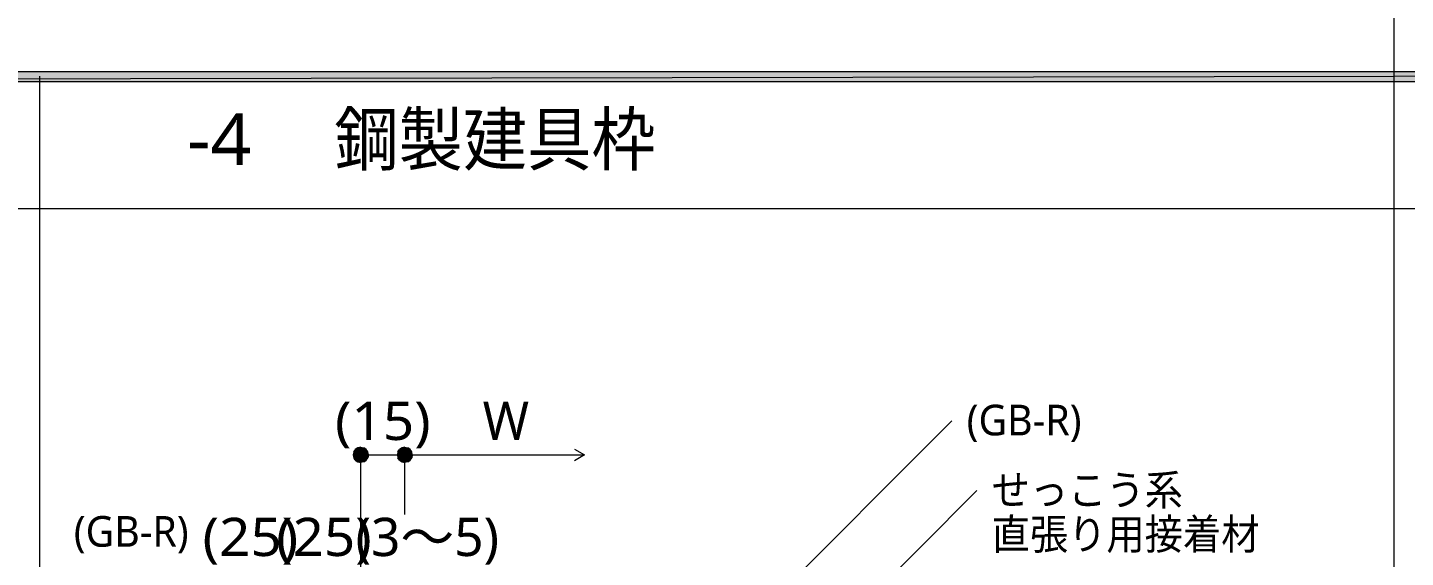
# Model space of a CAD drawing. Header units: millimetres. Extents: x 0 to 420, y 0 to 297.
# Drawn here: x 117.3 to 210.9, y 133.3 to 169.3 of the extents above; entities that cross this region are included whole.
import ezdxf
from ezdxf.enums import TextEntityAlignment as Align

# ---------------------------------------------------------------- set-up
doc = ezdxf.new("R2010")
doc.units = ezdxf.units.MM
doc.styles.add('kst32b', font='NotoSansJP-Variable.ttf')

msp = doc.modelspace()

# ---------------------------------------------------------------- hatches: boundary and pattern name
h = msp.add_hatch(color=7)
h.paths.add_polyline_path([(394.166, 165.629), (394.166, 166.328), (26.183, 165.629), (394.166, 165.629)])
h.paths.add_polyline_path([(394.166, 166.328), (26.183, 165.629), (26.183, 166.328), (394.166, 166.328)])
h = msp.add_hatch(color=7)
h.paths.add_polyline_path([(139.763, 140.779), (139.594, 140.674), (139.975, 140.293), (139.763, 140.779)])
h.paths.add_polyline_path([(139.594, 140.674), (139.975, 140.293), (139.488, 140.504), (139.594, 140.674)])
h.paths.add_polyline_path([(139.975, 140.293), (139.488, 140.504), (139.446, 140.293), (139.975, 140.293)])
h = msp.add_hatch(color=7)
h.paths.add_polyline_path([(140.335, 140.674), (140.166, 140.779), (139.975, 140.293), (140.335, 140.674)])
h.paths.add_polyline_path([(140.166, 140.779), (139.975, 140.293), (139.975, 140.822), (140.166, 140.779)])
h.paths.add_polyline_path([(139.975, 140.293), (139.975, 140.822), (139.763, 140.779), (139.975, 140.293)])
for points in [[(140.441, 140.504), (140.335, 140.674), (139.975, 140.293), (140.441, 140.504)], [(143.446, 140.504), (143.32, 140.674), (142.96, 140.293), (143.446, 140.504)]]:
    msp.add_hatch(color=7).paths.add_polyline_path(points)
h = msp.add_hatch(color=7)
h.paths.add_polyline_path([(140.335, 139.933), (140.441, 140.102), (139.975, 140.293), (140.335, 139.933)])
h.paths.add_polyline_path([(140.441, 140.102), (139.975, 140.293), (140.483, 140.293), (140.441, 140.102)])
h.paths.add_polyline_path([(139.975, 140.293), (140.483, 140.293), (140.441, 140.504), (139.975, 140.293)])
h = msp.add_hatch(color=7)
h.paths.add_polyline_path([(142.769, 140.779), (142.6, 140.674), (142.96, 140.293), (142.769, 140.779)])
h.paths.add_polyline_path([(142.6, 140.674), (142.96, 140.293), (142.494, 140.504), (142.6, 140.674)])
h.paths.add_polyline_path([(142.96, 140.293), (142.494, 140.504), (142.452, 140.293), (142.96, 140.293)])
h = msp.add_hatch(color=7)
h.paths.add_polyline_path([(143.32, 140.674), (143.171, 140.779), (142.96, 140.293), (143.32, 140.674)])
h.paths.add_polyline_path([(143.171, 140.779), (142.96, 140.293), (142.96, 140.822), (143.171, 140.779)])
h.paths.add_polyline_path([(142.96, 140.293), (142.96, 140.822), (142.769, 140.779), (142.96, 140.293)])
h = msp.add_hatch(color=7)
h.paths.add_polyline_path([(143.32, 139.933), (143.446, 140.102), (142.96, 140.293), (143.32, 139.933)])
h.paths.add_polyline_path([(143.446, 140.102), (142.96, 140.293), (143.468, 140.293), (143.446, 140.102)])
h.paths.add_polyline_path([(142.96, 140.293), (143.468, 140.293), (143.446, 140.504), (142.96, 140.293)])
h = msp.add_hatch(color=7)
h.paths.add_polyline_path([(139.446, 140.293), (139.488, 140.102), (139.975, 140.293), (139.446, 140.293)])
h.paths.add_polyline_path([(139.488, 140.102), (139.975, 140.293), (139.594, 139.933), (139.488, 140.102)])
h.paths.add_polyline_path([(139.975, 140.293), (139.594, 139.933), (139.763, 139.827), (139.975, 140.293)])
h = msp.add_hatch(color=7)
h.paths.add_polyline_path([(139.763, 139.827), (139.975, 139.785), (139.975, 140.293), (139.763, 139.827)])
h.paths.add_polyline_path([(139.975, 139.785), (139.975, 140.293), (140.166, 139.827), (139.975, 139.785)])
h.paths.add_polyline_path([(139.975, 140.293), (140.166, 139.827), (140.335, 139.933), (139.975, 140.293)])
h = msp.add_hatch(color=7)
h.paths.add_polyline_path([(142.452, 140.293), (142.494, 140.102), (142.96, 140.293), (142.452, 140.293)])
h.paths.add_polyline_path([(142.494, 140.102), (142.96, 140.293), (142.6, 139.933), (142.494, 140.102)])
h.paths.add_polyline_path([(142.96, 140.293), (142.6, 139.933), (142.769, 139.827), (142.96, 140.293)])
h = msp.add_hatch(color=7)
h.paths.add_polyline_path([(142.769, 139.827), (142.96, 139.785), (142.96, 140.293), (142.769, 139.827)])
h.paths.add_polyline_path([(142.96, 139.785), (142.96, 140.293), (143.171, 139.827), (142.96, 139.785)])
h.paths.add_polyline_path([(142.96, 140.293), (143.171, 139.827), (143.32, 139.933), (142.96, 140.293)])

# ---------------------------------------------------------------- linework, layer by layer
at = {"lineweight": 13}
for points in [[(210.164, 45.995), (210.164, 285.983)], [(118.174, 45.995), (118.174, 165.989)], [(394.166, 156.993), (26.183, 156.993)], [(167.682, 130.175), (180.107, 142.621)], [(154.474, 140.695), (155.173, 140.293), (154.474, 139.89)], [(139.975, 125.434), (139.975, 140.293)], [(139.975, 140.293), (142.96, 140.293)], [(142.96, 140.293), (155.173, 140.293)], [(142.96, 136.25), (142.96, 140.293)], [(170.159, 126.175), (181.801, 137.88)]]:
    msp.add_lwpolyline(points, dxfattribs=at)
at = {"lineweight": 0}
for points in [[(394.166, 165.629), (394.166, 166.328), (26.183, 165.629)], [(394.166, 166.328), (26.183, 165.629), (26.183, 166.328)], [(139.975, 140.293), (139.488, 140.504), (139.446, 140.293)], [(139.594, 140.674), (139.975, 140.293), (139.488, 140.504)], [(139.763, 140.779), (139.594, 140.674), (139.975, 140.293)], [(139.975, 140.293), (139.975, 140.822), (139.763, 140.779)], [(140.166, 140.779), (139.975, 140.293), (139.975, 140.822)], [(140.335, 140.674), (140.166, 140.779), (139.975, 140.293)], [(140.441, 140.504), (140.335, 140.674), (139.975, 140.293)], [(139.975, 140.293), (140.483, 140.293), (140.441, 140.504)], [(142.96, 140.293), (142.494, 140.504), (142.452, 140.293)], [(142.6, 140.674), (142.96, 140.293), (142.494, 140.504)], [(142.769, 140.779), (142.6, 140.674), (142.96, 140.293)], [(142.96, 140.293), (142.96, 140.822), (142.769, 140.779)], [(143.171, 140.779), (142.96, 140.293), (142.96, 140.822)], [(143.32, 140.674), (143.171, 140.779), (142.96, 140.293)], [(143.446, 140.504), (143.32, 140.674), (142.96, 140.293)], [(142.96, 140.293), (143.468, 140.293), (143.446, 140.504)], [(139.446, 140.293), (139.488, 140.102), (139.975, 140.293)], [(139.488, 140.102), (139.975, 140.293), (139.594, 139.933)], [(139.975, 140.293), (139.594, 139.933), (139.763, 139.827)], [(139.763, 139.827), (139.975, 139.785), (139.975, 140.293)], [(139.975, 139.785), (139.975, 140.293), (140.166, 139.827)], [(139.975, 140.293), (140.166, 139.827), (140.335, 139.933)], [(140.335, 139.933), (140.441, 140.102), (139.975, 140.293)], [(140.441, 140.102), (139.975, 140.293), (140.483, 140.293)], [(142.452, 140.293), (142.494, 140.102), (142.96, 140.293)], [(142.494, 140.102), (142.96, 140.293), (142.6, 139.933)], [(142.96, 140.293), (142.6, 139.933), (142.769, 139.827)], [(142.769, 139.827), (142.96, 139.785), (142.96, 140.293)], [(142.96, 139.785), (142.96, 140.293), (143.171, 139.827)], [(142.96, 140.293), (143.171, 139.827), (143.32, 139.933)], [(143.32, 139.933), (143.446, 140.102), (142.96, 140.293)], [(143.446, 140.102), (142.96, 140.293), (143.468, 140.293)]]:
    msp.add_lwpolyline(points, close=True, dxfattribs=at)

# ---------------------------------------------------------------- texts
at = {"style": 'kst32b'}
for s, height, p, p2 in [('鋼製建具枠', 3.4908, (138.176, 159.978), (159.994, 159.978)), ('-4', 3.4908, (128.185, 159.978), (132.549, 159.978)), ('(15)', 2.5989, (138.218, 141.309), (144.716, 141.309)), ('(GB-R)', 2.0791, (181.123, 141.626), (188.92, 141.626)), ('せっこう系', 2.0791, (182.817, 136.885), (195.811, 136.885)), ('(GB-R)', 2.0791, (120.481, 134.07), (128.277, 134.07)), ('(25)', 2.5989, (129.223, 133.435), (135.72, 133.435)), ('(25)', 2.5989, (134.218, 133.435), (140.715, 133.435)), ('(3～5)', 2.5989, (139.615, 133.435), (149.361, 133.435)), ('直張り用接着材', 2.0791, (182.817, 133.879), (201.009, 133.879))]:
    msp.add_text(s, height=height, dxfattribs=at).set_placement(p, p2, align=Align.FIT)
msp.add_text('W', height=2.599, dxfattribs=at).set_placement((148.251, 141.309))

doc.saveas('drawing.dxf')
